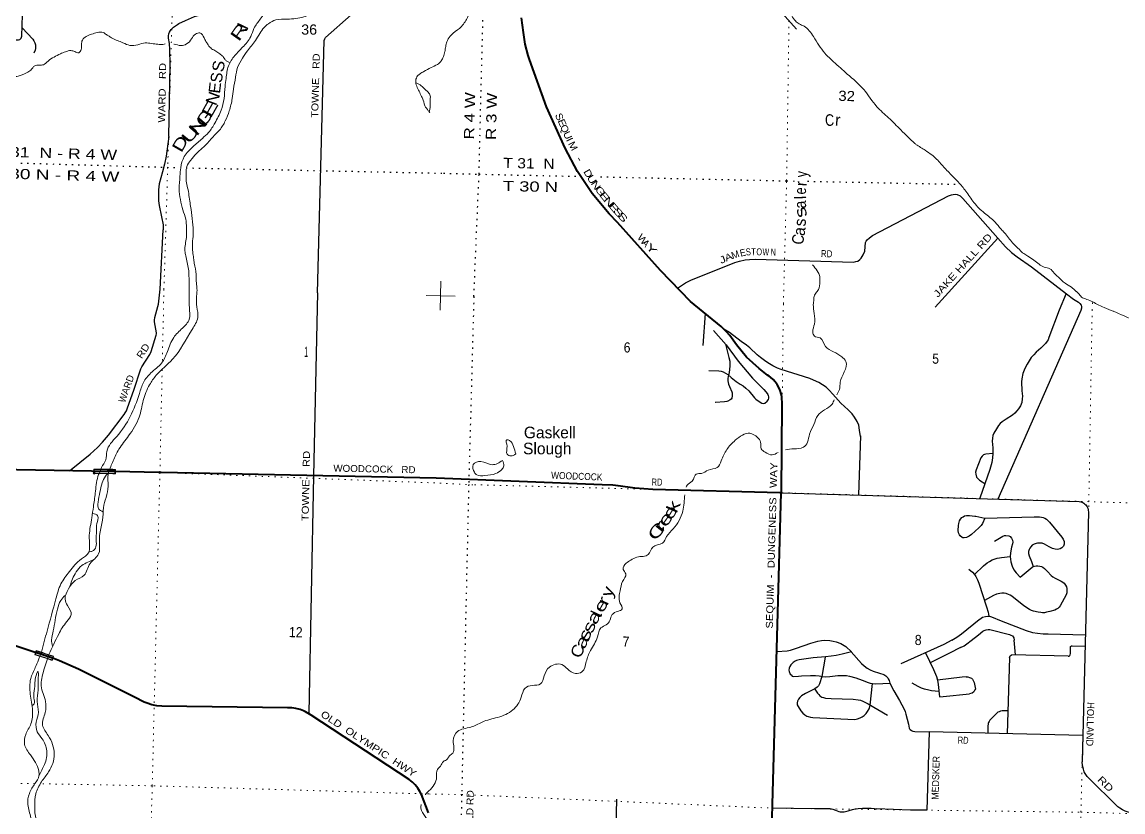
# Model space of a CAD drawing. Header units: feet. Extents: x -739708 to -488887, y 188754 to 379550.
# Drawn here: x -530124 to -511194, y 226753 to 240337 of the extents above; entities that cross this region are included whole.
import ezdxf
from ezdxf.enums import TextEntityAlignment as Align

# ---------------------------------------------------------------- set-up
doc = ezdxf.new("R2010")
doc.units = ezdxf.units.FT
doc.header["$LTSCALE"] = 73
doc.header["$PDMODE"] = 32
doc.header["$PDSIZE"] = 36.5
doc.linetypes.add('DOTTED', pattern=[1.5, 0.3, -1.2])
for name, color, linetype, lineweight in [('26', 7, 'Continuous', 40), ('29', 7, 'Continuous', 25), ('39', 7, 'Continuous', 13), ('4', 7, 'Continuous', 13), ('6', 7, 'DOTTED', 25), ('61', 7, 'Continuous', 13), ('7', 7, 'DOTTED', 13)]:
    doc.layers.add(name, color=color, linetype=linetype, lineweight=lineweight)
for name, color, linetype in [('27', 7, 'Continuous'), ('30', 7, 'Continuous'), ('41', 7, 'Continuous')]:
    doc.layers.add(name, color=color, linetype=linetype)

msp = doc.modelspace()

# ---------------------------------------------------------------- linework, layer by layer
at = {"layer": '26'}
for points in [[(-518631.72, 235529.59), (-519146, 236065.5), (-519886.57, 236891.27), (-520029.31, 237038.18), (-520321.18, 237388.17), (-520574.86, 237766.74), (-520787.59, 238169.76), (-521108.07, 238879.27), (-521399.35, 239693.04), (-521422.44, 239761.35), (-521473.08, 239955.74), (-521503.12, 240154.36), (-521534.13, 240409.72)], [(-517068.09, 232242.59), (-517067.92, 232248.49), (-517054.28, 233767.85), (-517059.63, 233888.74), (-517071.23, 233944.73), (-517088.62, 233999.19), (-517111.61, 234051.54), (-517139.94, 234101.2), (-517173.31, 234147.63), (-517211.34, 234190.31), (-517253.27, 234228.46), (-517277.49, 234247.2), (-517303.27, 234266.81), (-517451.04, 234379.2), (-517665.7, 234575.84), (-517839.09, 234787.39), (-517953.13, 234944.51), (-518014.86, 235017.94), (-518100.66, 235102.41), (-518631.72, 235529.59)], [(-528516.58, 232604.94), (-528929.21, 232612.37), (-533114.61, 232687.75), (-533139.11, 232688.19)], [(-523000.73, 232494.79), (-527728.93, 232590.69), (-527753.1, 232591.19), (-527778.93, 232591.65), (-528516.58, 232604.94)], [(-517068.09, 232242.59), (-517095.2, 232243.27), (-519279.72, 232298.55), (-519587.52, 232323.7), (-519876.19, 232358.71), (-519966.62, 232370.94), (-520148.39, 232381.08), (-523000.73, 232494.79)], [(-517285.86, 224216.47), (-517285.26, 224241.47), (-517221.43, 226886.62), (-517068.09, 232242.59)], [(-529891.97, 229493.29), (-529916.97, 229501.62), (-530849.75, 229812.58), (-530968.08, 229847.43), (-531089.41, 229869.72), (-531212.4, 229879.2), (-531247.99, 229879.53), (-533208.76, 229914.64)], [(-523135.43, 226735.67), (-523256.03, 227051.97), (-523282, 227102.74), (-523319.69, 227161.84), (-523363.35, 227216.67), (-523412.5, 227266.64), (-523466.61, 227311.19), (-525150.39, 228417.85), (-525247.83, 228473.64), (-525285.33, 228491.67), (-525343.25, 228512.55), (-525414.41, 228530.71), (-525487.07, 228541.32), (-525560.45, 228544.28), (-527718.4, 228572.01), (-527805.37, 228579.49), (-527891.09, 228596.01), (-527974.6, 228621.4), (-528023.48, 228640.87), (-528191.5, 228726.83), (-529150.4, 229209.1), (-529477.52, 229352.45), (-529567.64, 229384.63), (-529891.97, 229493.29)]]:
    msp.add_lwpolyline(points, dxfattribs=at)
at = {"layer": '29'}
for p, q in [((-525040.89, 235679.17), (-524927.51, 240019.76)), ((-527748.05, 235742.91), (-527696.67, 236762.34)), ((-513347.62, 236617.82), (-514420.22, 235432.29)), ((-512172, 235665.79), (-512291.17, 235383.41)), ((-518377.84, 235324.07), (-518416.43, 234776.77)), ((-511919.5, 235374.9), (-513344.08, 232129.85)), ((-518026.94, 234796.22), (-517968.82, 234567.56)), ((-515708.99, 233218.84), (-515740.84, 232203.81)), ((-517070.2, 232242.64), (-511945.96, 232091.35)), ((-511787.1, 231906.61), (-511897.88, 227613.26)), ((-513567.03, 231802.67), (-512720.94, 231828.75)), ((-513043.22, 229453.58), (-513062.31, 229708.62)), ((-512135.64, 229431.55), (-513102.69, 229452.85)), ((-516313.61, 229417.37), (-516372.73, 229082.85)), ((-513145.06, 229406.69), (-513185.73, 228097.94)), ((-515541.14, 228588.58), (-515499.43, 228962.52))]:
    msp.add_line(p, q, dxfattribs=at)
for points in [[(-517975.16, 241549.01), (-517838.38, 241374.76), (-516805.49, 240216.89)], [(-527579.93, 239862.73), (-527589.55, 239965.73), (-527602.62, 240057.29), (-527604.04, 240102.13), (-527600.75, 240132.03), (-527590.04, 240164.72), (-527572.75, 240193.69), (-527558.29, 240208.63), (-527516.73, 240246.01), (-527485.47, 240273.1), (-527453.24, 240296.46), (-527426.65, 240311.4), (-527313.19, 240361.85), (-527158.21, 240429.12), (-527119.01, 240443.13), (-527064.85, 240457.15), (-526977.08, 240479.57), (-526941.62, 240494.51), (-526909.86, 240513.2), (-526783.72, 240610.66)], [(-524927.51, 240019.76), (-524919.36, 240047.97), (-524903.49, 240068.51), (-524465.62, 240459.04), (-524432.93, 240479.59), (-524403.99, 240488.94), (-524376.92, 240490.8), (-524331.17, 240500.15), (-524272.35, 240520.69), (-524232.21, 240541.26), (-524197.66, 240565.54), (-524155.65, 240601.05), (-524119.23, 240647.75), (-524063.21, 240748.65), (-524043.61, 240772.95), (-524018.4, 240789.76), (-523995.06, 240793.5), (-523958.65, 240793.5), (-523933.44, 240789.77), (-523535.34, 240675.92)], [(-531115.84, 239968.51), (-530946.88, 240000.29), (-530868.45, 240011.5), (-530763.89, 240022.71), (-530638.78, 240028.31), (-530213.05, 240030.18), (-530183.18, 240032.05), (-530162.64, 240037.65), (-530149.57, 240047), (-530138.36, 240060.08), (-530127.16, 240095.58), (-530114.09, 240461.8), (-530104.75, 240486.09), (-530089.81, 240504.77), (-530063.67, 240517.85), (-530023.13, 240525.54)], [(-530121.56, 240237.58), (-529938.57, 240043.26), (-529918.49, 240014.3), (-529901.22, 239981.6), (-529892.34, 239943.3), (-529890.02, 239908.73), (-529892.34, 239882.57), (-529899.36, 239850.81), (-529920.58, 239801.64)], [(-527599.96, 238367.64), (-527575.36, 239598.06), (-527579.93, 239862.73)], [(-527599.96, 238367.64), (-527631.58, 238117.78), (-527642.79, 238031.83), (-527676.4, 237893.56), (-527710.01, 237762.77), (-527766.03, 237553.5), (-527777.23, 237452.6), (-527777.23, 237377.86), (-527777.23, 237262.01), (-527766.03, 237183.53), (-527724.95, 236985.47), (-527698.8, 236850.94), (-527696.67, 236762.34)], [(-518854.56, 235762.98), (-518714.14, 235849.58), (-518622.64, 235896.29), (-517866.4, 236200.86), (-517786.1, 236225.15), (-517687.14, 236245.7), (-517617.21, 236254.2), (-517515.35, 236256.91), (-515829.18, 236210.2), (-515787.18, 236216.74), (-515752.63, 236227.02), (-515719.95, 236252.24), (-515694.74, 236277.47), (-515658.33, 236330.72), (-515634.99, 236397.05), (-515620.05, 236546.53), (-515607.92, 236568.02), (-515590.17, 236591.38), (-515553.76, 236627.81), (-515500.54, 236666.12), (-514193.44, 237346.26), (-514142.1, 237367.74), (-514114.09, 237373.34), (-514076.75, 237377.08), (-514044.06, 237368.68), (-513992.72, 237345.32), (-513946.96, 237301.41), (-513347.62, 236617.82)], [(-513347.62, 236617.82), (-513212.19, 236468.99), (-513110.43, 236374.64), (-513014.26, 236297.09), (-512767.78, 236125.19), (-512166.51, 235661.79), (-512043.27, 235572.11), (-511957.38, 235519.79), (-511934.98, 235499.24), (-511912.56, 235467.47), (-511906.97, 235446.92), (-511908.83, 235418.89), (-511919.21, 235375.45)], [(-529305.07, 232619.14), (-528953.93, 232905.18), (-528823.94, 233022.63), (-528738.01, 233114.1), (-528638.2, 233232.73), (-528370.52, 233586.11), (-528348.59, 233617.21), (-528330.29, 233651.96), (-528308.35, 233703.18), (-528200.75, 234004.4), (-528082.69, 234370.44), (-528065.18, 234409.35), (-527929.02, 234619.47), (-527904.29, 234672.8), (-527815.7, 234951.56), (-527810.13, 234977.4), (-527810.13, 234992.04), (-527846.69, 235178.64), (-527846.32, 235208.72), (-527841.21, 235255.48), (-527787.19, 235443.84), (-527778.12, 235485.08), (-527748.05, 235742.91)], [(-525040.89, 235679.17), (-525109.67, 232535.76), (-525192.75, 228449.78)], [(-512291.54, 235382.43), (-512468.62, 234911.64), (-512482.53, 234869.89), (-512495.51, 234847.62), (-512527.96, 234807.71), (-512605.86, 234726.06), (-512687.46, 234659.25), (-512729.19, 234615.65), (-512772.77, 234566.46), (-512843.24, 234455.12), (-512883.12, 234376.25), (-512913.71, 234295.52), (-512935.04, 234199.95), (-512939.68, 234147.06), (-512932.26, 233994.88), (-512922.06, 233903.04), (-512924.84, 233857.55), (-512934.12, 233796.33), (-512958.22, 233738.78), (-512987.9, 233686.84), (-513017.57, 233649.71), (-513052.81, 233608.89), (-513095.46, 233575.48), (-513199.31, 233508.67), (-513270.72, 233461.37), (-513303.17, 233434.44), (-513333.77, 233396.41), (-513369.93, 233341.65), (-513411.66, 233268.37), (-513429.28, 233226.59), (-513439.48, 233181.14), (-513440.41, 233130.09), (-513432.99, 233015.03), (-513433.18, 232915.89)], [(-518233.37, 235033.32), (-518015.21, 234783.86), (-517809.76, 234506.39), (-517564.34, 234213.88), (-517371.2, 234017.53), (-517305.09, 233945.36)], [(-515709.26, 233210.23), (-515722.45, 233320.29), (-515738.21, 233402.86), (-515763.25, 233466.9), (-515808.69, 233543.9), (-515852.27, 233598.66), (-515919.96, 233670.1), (-516046.07, 233785.16), (-516183.31, 233937.33), (-516244.51, 234007.86), (-516298.29, 234056.1), (-516357.63, 234096.94), (-516424.4, 234137.75), (-516513.42, 234178.59), (-516580.18, 234204.56), (-517069.79, 234360.45), (-517131.91, 234383.65), (-517214.44, 234427.26), (-517300.68, 234476.44), (-517359.1, 234516.33), (-517428.64, 234569.23), (-517481.5, 234616.55), (-517607.61, 234735.32), (-517666.03, 234780.79), (-517755.97, 234842.95), (-517959.98, 234998.84), (-518054.94, 235057.4)], [(-517969.46, 234570.06), (-517956.26, 234503.33), (-517954.41, 234469.93), (-517954.41, 234419.82), (-517967.39, 234310.33), (-517984.08, 234236.1), (-517987.79, 234210.12), (-517987.79, 234169.29), (-517976.66, 234108.05), (-517961.83, 234070.94), (-517921.03, 233980), (-517915.46, 233959.59), (-517913.61, 233911.34), (-517919.17, 233870.51), (-517930.3, 233851.95), (-517948.85, 233838.96), (-517987.79, 233818.55), (-518004.48, 233812.98), (-518043.43, 233803.7), (-518198.7, 233794.52), (-518208.53, 233793.98)], [(-518317.22, 234344.08), (-518143.57, 234340.03), (-518104.63, 234334.46), (-518069.39, 234321.47), (-517989.65, 234276.93), (-517930.3, 234226.82), (-517844.99, 234154.45), (-517778.23, 234109.91), (-517724.44, 234080.22), (-517678.08, 234043.1), (-517628.01, 233996.71), (-517531.57, 233876.08), (-517503.75, 233850.1), (-517464.81, 233820.41), (-517401.75, 233783.29), (-517375.79, 233777.72), (-517349.82, 233783.29), (-517310.88, 233816.7), (-517288.62, 233846.39), (-517283.06, 233868.66), (-517281.2, 233892.78), (-517286.77, 233916.91), (-517311.28, 233952.11)], [(-513433.17, 232919.51), (-513550.76, 232908.36), (-513573.02, 232900.94), (-513591.56, 232893.51), (-513617.53, 232873.1), (-513637.93, 232843.41), (-513719.53, 232637.41), (-513726.94, 232596.59), (-513725.09, 232563.18), (-513710.25, 232511.22), (-513691.71, 232487.1), (-513662.04, 232459.26), (-513617.53, 232429.57), (-513565.86, 232397.58)], [(-513433.17, 232919.5), (-513437.63, 232841.55), (-513450.62, 232761.75), (-513485.85, 232639.27), (-513656.41, 232148.12)], [(-511945.96, 232091.35), (-511921.04, 232085.79), (-511900.64, 232080.23), (-511881.16, 232072.8), (-511864.01, 232063.06), (-511846.85, 232048.68), (-511834.8, 232036.62), (-511808.37, 232001.82), (-511797.71, 231979.09), (-511789.83, 231948), (-511787.23, 231901.49)], [(-512720.94, 231828.75), (-512631.25, 231829.09), (-512594.16, 231823.52), (-512566.34, 231816.1), (-512536.67, 231804.96), (-512508.85, 231786.4), (-512458.77, 231736.29), (-512247.34, 231478.33), (-512221.38, 231444.92), (-512206.54, 231404.09), (-512204.68, 231359.55), (-512215.81, 231324.29), (-512244.56, 231293.67), (-512271.45, 231279.75), (-512295.56, 231270.47), (-512325.24, 231266.76), (-512360.48, 231270.47), (-512404.99, 231283.46), (-512462.48, 231311.3), (-512542.23, 231357.7), (-512583.03, 231374.4), (-512599.72, 231376.26), (-512660.93, 231374.4), (-512687.82, 231369.76), (-512722.13, 231357.7), (-512755.51, 231339.14), (-512779.62, 231313.16), (-512794.46, 231290.89), (-512807.44, 231264.9), (-512816.72, 231231.5), (-512818.57, 231199.95), (-512805.59, 231157.26), (-512768.5, 231060.76), (-512736.97, 230973.53)], [(-513400.35, 231411.7), (-513260.91, 231497.81), (-513233.09, 231507.09), (-513207.12, 231508.95), (-513155.19, 231501.53), (-513132.93, 231488.54), (-513108.82, 231460.7), (-513093.99, 231429.15), (-513090.28, 231393.89), (-513093.99, 231364.19), (-513108.82, 231306.66), (-513127.37, 231210.16), (-513133.52, 231146.45)], [(-513748.28, 230836.99), (-513591.96, 230986.51), (-513526.58, 231038.01), (-513490.41, 231062.14), (-513444.51, 231085.81), (-513392.12, 231104.82), (-513356.42, 231114.57), (-513316.08, 231123.38), (-513284.09, 231127.56), (-513133.52, 231146.45)], [(-513133.52, 231146.45), (-513119.95, 231056.12), (-513099.55, 230980.03), (-513068.02, 230918.78), (-513030.93, 230864.96), (-512961.25, 230789.47)], [(-512961.25, 230789.47), (-512757.37, 230960.54), (-512739.29, 230972.14), (-512716.57, 230979.1), (-512687.36, 230983.28), (-512657.22, 230984.66), (-512623.37, 230982.35), (-512592.3, 230973.53), (-512573.3, 230962.86), (-512544.08, 230938.27), (-512490.3, 230888.16), (-512427.24, 230819.49), (-512398.5, 230793.53), (-512362.33, 230771.24), (-512256.61, 230721.13), (-512228.8, 230704.44), (-512206.54, 230685.87), (-512180.58, 230653.41), (-512165.74, 230622.77), (-512157.4, 230594.02), (-512156.46, 230559.67), (-512161.1, 230519.78), (-512171.3, 230487.29), (-512273.31, 230297.99), (-512291.4, 230273.42), (-512315.96, 230253.45), (-512338.7, 230238.16), (-512366.04, 230225.61), (-512449.05, 230199.19), (-512506.99, 230186.64), (-512542.71, 230179.7), (-512571, 230178.31), (-512575.61, 230179.22), (-512605.76, 230180.63), (-512649.8, 230188.5), (-512729.55, 230207.06), (-512768.52, 230219.14), (-512803.73, 230236.75), (-512898.32, 230297.99), (-513104.19, 230465.02), (-513132.49, 230481.29), (-513161.68, 230494.71), (-513200.19, 230508.2), (-513235.87, 230515.13), (-513279.01, 230515.63), (-513311.91, 230511.42), (-513338.36, 230505.42), (-513365.69, 230496.57), (-513417.62, 230472.44), (-513576.53, 230388.74)], [(-513846.78, 230928.12), (-513782.98, 230875.16), (-513747.75, 230836.19), (-513725.49, 230802.78), (-513693.96, 230743.4), (-513673.56, 230689.58), (-513541.88, 230281.29), (-513514.06, 230188.49), (-513500.52, 230120.74)], [(-514135.22, 229704.64), (-514050.97, 229758.85), (-513967.51, 229816.38), (-513665.2, 230065.06), (-513657.79, 230070.63), (-513633.68, 230087.33), (-513609.57, 230100.32), (-513559.49, 230115.17), (-513516.83, 230120.74), (-513490.87, 230120.74), (-513453.78, 230109.6), (-513286.86, 230039.08), (-512858.44, 229872.06), (-512750.87, 229840.51), (-512665.56, 229825.66), (-512564.28, 229815.5)], [(-513984.96, 229579.06), (-513924.85, 229612.24), (-513878.49, 229643.79), (-513806.16, 229699.46), (-513678.19, 229801.53), (-513605.86, 229859.07), (-513578.04, 229873.91), (-513546.51, 229885.05), (-513513.12, 229890.61), (-513481.6, 229890.61), (-513144.05, 229803.39), (-513119.94, 229794.11), (-513095.83, 229779.26), (-513081, 229766.27), (-513069.87, 229747.71), (-513062.31, 229708.62)], [(-517146.2, 229514.36), (-516970.12, 229522.96), (-516909.84, 229533.17), (-516806.91, 229571.21), (-516558.4, 229656.58), (-516442.49, 229689.06), (-516375.72, 229702.05), (-516321.02, 229704.83), (-516231.99, 229701.14), (-516179.14, 229690.92), (-516124.43, 229678.85), (-516046.53, 229649.18), (-515961.23, 229597.19), (-515861.08, 229508.11)], [(-514135.22, 229704.64), (-514274.34, 229630.91), (-515013.29, 229300.05)], [(-512564.28, 229815.5), (-512478.56, 229814.58), (-511841.46, 229799.81)], [(-515861.08, 229508.11), (-516021.5, 229468.22), (-516127.21, 229444.1), (-516208.81, 229429.25), (-516307.1, 229418.11), (-516518.53, 229403.27), (-516763.33, 229369.86), (-516807.84, 229358.73), (-516830.1, 229347.59), (-516863.48, 229325.32), (-516902.43, 229284.5), (-516920.97, 229252.95), (-516933.95, 229226.97), (-516941.37, 229191.71), (-516935.81, 229165.72), (-516915.41, 229124.9), (-516900.57, 229108.19), (-516882.02, 229089.64), (-516856.06, 229080.36), (-516770.75, 229085.92), (-516718.82, 229091.49), (-516564.89, 229098.92), (-516479.58, 229098.92), (-516420.23, 229091.49), (-516359.03, 229080.36)], [(-515867.61, 229506.49), (-515688.6, 229304), (-515644.09, 229263.17), (-515594.01, 229227.91), (-515542.08, 229198.22), (-515486.45, 229174.09), (-515378.88, 229142.54), (-515304.7, 229114.7), (-515271.31, 229094.29), (-515254.13, 229077.14), (-515237.93, 229059.03), (-515230.51, 229042.33), (-515215.68, 229012.63), (-515200.63, 228968.06)], [(-514590.78, 229488.49), (-514452.34, 229203.35), (-514419.1, 229123.22), (-514402.41, 229080.54), (-514384.68, 229019.07), (-514371.71, 228944.67)], [(-513984.96, 229579.06), (-514174.84, 229483.16), (-514507.04, 229316.88)], [(-513145.06, 229406.69), (-513139.88, 229426.19), (-513131.07, 229439.65), (-513117.63, 229449.39), (-513102.69, 229452.85)], [(-512135.64, 229431.55), (-512120.3, 229433.15), (-512111.03, 229437.79), (-512105.46, 229444.29), (-512098.97, 229454.49), (-512097.12, 229475.84), (-512097.12, 229590.9), (-512093.41, 229598.32), (-512086.92, 229605.74), (-512080.42, 229608.53), (-512065.59, 229610.38), (-511846.47, 229605.67)], [(-516371.92, 229082.7), (-516409.09, 228954.18), (-516427.64, 228922.63), (-516451.75, 228898.51), (-516490.7, 228868.81), (-516653.9, 228789.01), (-516718.81, 228748.18), (-516752.2, 228718.49), (-516774.45, 228690.65), (-516791.14, 228655.39), (-516796.71, 228629.41), (-516793, 228596.01), (-516780.01, 228568.17), (-516735.5, 228493.94), (-516700.27, 228453.11), (-516665.03, 228421.56), (-516631.65, 228401.15), (-516605.68, 228393.72), (-516568.59, 228384.44), (-516527.79, 228377.02), (-515804.49, 228345.47), (-515782.25, 228347.35), (-515758.13, 228352.9), (-515713.62, 228369.6), (-515676.53, 228388.16), (-515641.29, 228412.28), (-515609.76, 228443.83), (-515583.8, 228478.19), (-515559.69, 228525.49), (-515554.12, 228540.33), (-515541.14, 228588.58)], [(-516359.03, 229080.36), (-516316.84, 229078.05), (-516233.85, 229083.15), (-516096.61, 229099.85), (-516056.27, 229102.17), (-516000.17, 229101.7), (-515944.99, 229097.53), (-515896.32, 229090.57), (-515788.75, 229060.88), (-515677.47, 229020.05), (-515575.47, 228979.22), (-515540.69, 228968.55), (-515499.43, 228962.52), (-515445.65, 228958.81), (-515199.62, 228968.1)], [(-513891.24, 229076.34), (-513956.28, 229070), (-514384.68, 229019.07)], [(-513891.24, 229076.34), (-513860.86, 229074.97), (-513834.9, 229067.55), (-513799.66, 229050.85), (-513782.97, 229036), (-513755.15, 228980.32), (-513732.89, 228894.95), (-513731.04, 228870.83), (-513738.46, 228850.41), (-513758.86, 228818.87), (-513786.68, 228798.45), (-513810.79, 228789.17), (-513834.33, 228782.64)], [(-515199.62, 228968.1), (-515135.91, 228836.34), (-515037.61, 228667.46), (-514954.16, 228520.85), (-514940.24, 228482.82), (-514926.34, 228437.34), (-514883.68, 228261.03), (-514870.7, 228196.08), (-514863.75, 228180.79), (-514854.48, 228170.58), (-514829.9, 228153.39), (-514804.4, 228142.74), (-514770.55, 228136.69), (-514525.32, 228131.06)], [(-514824.1, 228971.21), (-514721.41, 228915.37), (-514663.92, 228889.39), (-514610.13, 228872.68), (-514552.64, 228855.98), (-514487.73, 228842.99), (-514360.12, 228827.96)], [(-514371.71, 228944.67), (-514350.73, 228733.36), (-514284.16, 228735.9), (-513834.33, 228782.64)], [(-516490.03, 228863.59), (-516448.04, 228798.29), (-516425.79, 228770.45), (-516403.53, 228750.04), (-516373.86, 228729.63), (-516342.33, 228718.49), (-516307.09, 228711.07), (-516208.8, 228701.79), (-515830.46, 228692.51), (-515745.15, 228683.23), (-515708.05, 228673.95), (-515667.25, 228659.11), (-515572.67, 228612.71), (-515243.58, 228416.68)], [(-513176.95, 228489.99), (-513232.15, 228494.11), (-513271.1, 228492.25), (-513297.06, 228486.68), (-513324.88, 228477.41), (-513343.43, 228466.27), (-513360.12, 228453.28), (-513456.56, 228358.63), (-513482.52, 228330.79), (-513495.5, 228310.38), (-513504.78, 228293.68), (-513512.2, 228275.12), (-513515.9, 228221.3), (-513519.87, 228103.63)], [(-511886.64, 228065.28), (-514525.36, 228131.06), (-514564.62, 226781.12), (-514848.1, 226783.41), (-515430.52, 226806.08)], [(-510960.87, 226716.99), (-511046.49, 226730.14), (-511124.39, 226752.41), (-511157.77, 226765.4), (-511202.28, 226789.52), (-511250.5, 226819.22), (-511282.03, 226843.34), (-511790.19, 227344.42), (-511808.74, 227364.83), (-511842.12, 227414.94), (-511858.81, 227442.77), (-511873.65, 227489.17), (-511888.49, 227552.27), (-511897.88, 227613.26)], [(-519899.98, 226973.52), (-519965.5, 224299.4), (-519967.39, 224222.06)], [(-516228.88, 226808.15), (-516257.49, 226806.27), (-516499.81, 226808.55), (-517222.22, 226815.41)], [(-516228.88, 226808.15), (-516202.77, 226806.55), (-516182.37, 226802.84), (-516136, 226785.21), (-516081.29, 226762.01), (-516056.25, 226754.59), (-516032.14, 226752.73), (-516008.03, 226752.73), (-515985.78, 226754.59), (-515920.86, 226773.15), (-515844.82, 226794.49), (-515796.6, 226804.7), (-515749.31, 226811.19), (-515672.34, 226818.62), (-515634.32, 226820.47), (-515593.52, 226818.62), (-515521.19, 226815.83), (-515468.33, 226810.26), (-515466.48, 226809.34), (-515430.29, 226806.06)]]:
    msp.add_lwpolyline(points, dxfattribs=at)
msp.add_lwpolyline([(-513567.03, 231802.67), (-513610.03, 231712.63), (-513632.76, 231677.83), (-513669.38, 231640.25), (-513799.21, 231525.18), (-513840.01, 231495.49), (-513859.95, 231483.89), (-513886.37, 231475.07), (-513925.32, 231469.51), (-513945.27, 231469.05), (-513958.71, 231473.22), (-513990.23, 231501.06), (-514005.54, 231520.08), (-514018.05, 231541.89), (-514022.23, 231555.35), (-514025.47, 231595.71), (-514023.62, 231681.08), (-514016.67, 231714.02), (-514003.22, 231759.02), (-513986.07, 231788.26), (-513964.27, 231814.7), (-513944.34, 231828.16), (-513916.05, 231842.54), (-513882.21, 231851.36), (-513858.56, 231853.67), (-513833.06, 231852.28), (-513740.33, 231840.22), (-513723.17, 231836.97)], close=True, dxfattribs=at)
at = {"layer": '39'}
msp.add_line((-528642.75, 232569.52), (-528642.85, 232569.37), dxfattribs=at)
for points in [[(-522496.85, 244661.48), (-522486.92, 244675.23), (-522414.56, 244737.94), (-522334.49, 244788.33), (-522217.74, 244851.88), (-522125.64, 244899.92), (-522035.21, 244960.13), (-521987.25, 245015.41), (-521926.29, 245102.67), (-521879.43, 245190.3), (-521838.38, 245286.17), (-521838.38, 245356.87), (-521877.06, 245414.46), (-521948.37, 245458.78), (-522036.1, 245493.45), (-522115.71, 245529.91), (-522155.08, 245563.28), (-522182.02, 245608.44), (-522178.04, 245677.02), (-522156.85, 245712.81), (-522056.86, 245754.59), (-521927.87, 245753.17), (-521801.86, 245717.48), (-521630.15, 245658.36), (-521497.07, 245588.15), (-521386.84, 245494.3), (-521246.28, 245403.69), (-521097.42, 245320.94), (-520855.26, 245187.21), (-520607.52, 245037.18), (-520444.67, 244950.01), (-520211.09, 244798.34), (-520008.36, 244695.96), (-519829.28, 244612.4), (-519646.29, 244524.7), (-519484.89, 244457.77), (-519301.84, 244372.09), (-519211.59, 244284.83), (-519143.79, 244117.38), (-519107.36, 243981.07), (-519033.17, 243754.86), (-518960.07, 243631.71), (-518839.89, 243392.15), (-518769.85, 243162.02), (-518637.99, 242908.01), (-518516.83, 242702.78), (-518330.28, 242386.71), (-518156.51, 242117.45), (-518020.09, 241952.2), (-517832.16, 241755.28), (-517632.26, 241483.3), (-517490.72, 241285.6), (-517291.56, 241058.08), (-517097.65, 240788.28), (-516935.16, 240547.6), (-516825.74, 240354.79), (-516762.6, 240306.65), (-516677.12, 240263.97), (-516514.8, 240087.93), (-516321.4, 239799.96), (-516170.3, 239654.53), (-515934.42, 239442.19), (-515651.68, 239176.08), (-515426.22, 238881.19), (-515224.02, 238689.95), (-515012.25, 238480.28), (-514772.86, 238249.67), (-514752.68, 238230.39)], [(-523423.22, 242550.12), (-523504.8, 242454.11), (-523606.68, 242422.75), (-523715.37, 242436.01), (-523836.63, 242504.16), (-524006.73, 242488.92), (-524091.6, 242416.67), (-524206, 242300.86), (-524289.48, 242206.36), (-524372.86, 242115.89), (-524463.44, 242055.93), (-524639.24, 241982.29), (-524766.72, 241903.21), (-524854.59, 241796.72), (-524914.38, 241683.36), (-524937.15, 241522.47), (-524912.81, 241384.44), (-524841.54, 241192.54), (-524822.85, 241068.82), (-524814.02, 240953.45), (-524821.34, 240838.56), (-524855.7, 240766.87), (-524957.64, 240733.48), (-525050.02, 240752.33), (-525151.15, 240817.87), (-525254.31, 240883.48), (-525401.81, 240952.39), (-525497.29, 240932.96), (-525617.22, 240835.48), (-525753.87, 240718.3), (-525897.5, 240569), (-526027.91, 240387.02), (-526135.5, 240226.58), (-526192, 240086.87), (-526330.55, 239903.1), (-526463.86, 239761.58), (-526573.98, 239583.04), (-526614.5, 239366.13), (-526632.6, 239227.32), (-526650.59, 239021.87), (-526698.78, 238819.31), (-526808.04, 238600.36), (-526915.68, 238437.9), (-527023.62, 238336.04), (-527181.14, 238195.23), (-527333.53, 238021.96), (-527395.5, 237831.92), (-527407.78, 237684.86), (-527422.07, 237467.19), (-527401.01, 237284.83), (-527357.65, 237105.86), (-527309.61, 236948.97), (-527295.65, 236801.15), (-527298.52, 236629.58), (-527323.19, 236402.11), (-527309.86, 236315.32)], [(-527188.87, 236379.58), (-527192.14, 236535.61), (-527181.77, 236686.77), (-527191.75, 236903.13), (-527216.09, 237111.84), (-527235.07, 237225.47), (-527276.13, 237485.15), (-527299.03, 237602.94), (-527299.26, 237736.23), (-527291.83, 237855.16), (-527226.33, 237956.24), (-527123.88, 238078.46), (-526984.98, 238203.65), (-526841.18, 238359), (-526728.69, 238478.91), (-526629.29, 238635.54), (-526561.72, 238809.26), (-526509.2, 239021.79), (-526490.53, 239180.78), (-526452.31, 239387.66), (-526417.26, 239554.25), (-526333.95, 239713.37), (-526247.46, 239842.12), (-526109.08, 240019.83), (-526037.01, 240138.9), (-525959.29, 240243.66), (-525886.76, 240308.19), (-525757.66, 240373.09), (-525565.42, 240385.67), (-525415.62, 240397.46), (-525279.49, 240425.81), (-525075.14, 240508.71), (-524876.51, 240603.9), (-524769.09, 240687.61), (-524708.67, 240752.49), (-524645.42, 240916.24), (-524652.29, 241029.52), (-524695.94, 241198.4), (-524784, 241368.57), (-524835.72, 241467.01), (-524862.6, 241586.94), (-524843.57, 241687.35), (-524785.28, 241748.26), (-524687.44, 241850.42), (-524483.27, 241997.94), (-524380.93, 242045.45), (-524220.23, 242155.88), (-524157.62, 242226.75), (-524076.72, 242301.13), (-523944.63, 242400.28), (-523837.95, 242387.07), (-523746.74, 242398.55), (-523642.37, 242375.32), (-523487.03, 242368.78), (-523360.01, 242497.23)], [(-522139.2, 241537.87), (-522186.26, 241507.85), (-522225.06, 241420), (-522206.19, 241304.35), (-522058.66, 241245.87), (-521946.53, 241147.94), (-521877.06, 240968.32), (-521857.44, 240808.21), (-521846.57, 240624.1), (-521851.24, 240460.6), (-521950.08, 240459.2), (-522046.26, 240621.35), (-522150.9, 240769.58), (-522260.96, 240798.78), (-522374.14, 240648.28), (-522480.53, 240382.45), (-522603.89, 240228.17), (-522742.11, 240118.74), (-522810.44, 240018.69), (-522825.72, 239977.76)], [(-531829.84, 238390.36), (-531696.11, 238451.87), (-531595.26, 238517.59), (-531497.31, 238694.47), (-531420.11, 238851.75), (-531374.5, 238963.51), (-531320.36, 239091.17), (-531297.3, 239191.47), (-531240.51, 239270.59), (-531145.61, 239411.21), (-531077.52, 239532.41), (-530972.58, 239600.03), (-530819.73, 239648.09), (-530684.11, 239658.27), (-530555.12, 239648.46), (-530479.18, 239620), (-530408.78, 239539.19), (-530368.24, 239473.39), (-530321.19, 239423.56), (-530230.95, 239400.74), (-530155.82, 239414.7), (-530092.45, 239441.13), (-530006.31, 239487.09), (-529948.25, 239539.92), (-529914.8, 239579.33), (-529821.45, 239594.79), (-529756.59, 239603), (-529676.04, 239665.28), (-529573.06, 239734.98), (-529464.43, 239790.37), (-529378.63, 239824.23), (-529283.09, 239845.68), (-529216.96, 239827.6), (-529146.78, 239809.4), (-529106.83, 239864.78), (-529100.37, 239949.4), (-529086.02, 240027.74), (-529021.67, 240088.47), (-528927.63, 240128.14), (-528827.82, 240157.54), (-528728.88, 240156.68), (-528673.35, 240120.74), (-528625.66, 240093.1), (-528574.11, 240059.29), (-528482.37, 240018.25), (-528388.56, 239979.17), (-528268.62, 239935.29), (-528130.93, 239947.43), (-528006.85, 239978.15), (-527896.08, 239966.85), (-527789.35, 239955.66), (-527704.65, 239951.18), (-527659.97, 239959.66)], [(-527515.84, 239958.77), (-527506.53, 239957.53), (-527390.11, 239931.93), (-527294.4, 239959.43), (-527209.07, 240047.82), (-527142.13, 240128.66), (-527064.75, 240150.64), (-526994.46, 240065.8), (-526963.89, 240004.33), (-526934.83, 239961.08), (-526880.28, 239890.83), (-526810.86, 239846.4), (-526741.49, 239799.96), (-526680.14, 239755.76), (-526637.35, 239697.98)], [(-522980.51, 239607.57), (-522949.51, 239631.25), (-522916.28, 239668.92), (-522894.86, 239703.63), (-522879.35, 239742.03), (-522852.77, 239828.44), (-522843.17, 239891.95), (-522834.3, 239939.21), (-522825.77, 239977.69)], [(-526637.35, 239697.98), (-526603.97, 239664.69), (-526552.07, 239642.99)], [(-522980.51, 239607.57), (-523088.71, 239552.26), (-523217.87, 239485.34), (-523279.51, 239448.77), (-523323.04, 239409.65), (-523353.54, 239331.78), (-523336.18, 239232.32), (-523296.21, 239146.35), (-523252.39, 239054.2), (-523236.99, 239027.5), (-523196.28, 238897.07), (-523138.1, 238812.58), (-523110.88, 238775.44)], [(-523348.55, 239291.29), (-523259.14, 239242.2), (-523198.25, 239181.86), (-523150.91, 239142.11), (-523110.14, 239084.39), (-523103.05, 239049.85), (-523108.58, 238997.51), (-523105.87, 238950.98), (-523120.7, 238790)], [(-514752.68, 238230.39), (-514594.76, 238131.79), (-514480.1, 238051.97), (-514323.13, 237900.32), (-514184.36, 237747.13), (-514027.62, 237587.4), (-513897.02, 237430.4), (-513755.48, 237232.69), (-513575.14, 237052.14), (-513394.06, 236897.82), (-513288.72, 236773.81), (-513232.2, 236713.96)], [(-513232.2, 236713.96), (-513091.52, 236542.65), (-512974.95, 236422.65), (-512899.53, 236354.08), (-512827.51, 236311.47)], [(-527309.86, 236315.32), (-527285.53, 236202.33), (-527261.28, 236087.99), (-527253.19, 235964.41), (-527249.73, 235841.99), (-527248.6, 235731.37)], [(-527188.87, 236379.58), (-527174.66, 236277.4), (-527161.95, 236188.47), (-527129.61, 235997.91), (-527127.31, 235882.41), (-527116.91, 235766.92), (-527114.67, 235727.99)], [(-512827.51, 236311.47), (-512727.28, 236241.69), (-512634.49, 236172.56), (-512551.26, 236121.85), (-512449.2, 236094.89), (-512376.79, 236018.22), (-512308.06, 235953.76), (-512190.18, 235845.57), (-512081.27, 235776.01), (-512002.53, 235709.26), (-511992.69, 235700.92), (-511949.57, 235657.35), (-511886.83, 235595.07), (-511862.94, 235584.34), (-511765.15, 235549.41), (-511739.24, 235538.61), (-511641.96, 235485.52), (-511516.65, 235425.61), (-511356.33, 235361.98)], [(-516520.46, 235480.69), (-516511.76, 235536.67), (-516508.01, 235597.17), (-516475.54, 235675.09), (-516431.51, 235734.51), (-516405.54, 235867.14), (-516406.91, 235960.1), (-516435.12, 236031.56), (-516510.75, 236136.6), (-516532.6, 236163.41)], [(-527248.6, 235731.37), (-527246.85, 235428.43), (-527249.63, 235222.69), (-527363.82, 235074.01), (-527516.62, 234910.1), (-527622.87, 234670.44), (-527724.1, 234473.04), (-527909.28, 234301.8), (-528035.88, 234139.3), (-528106.79, 233947.24), (-528262.93, 233553.38), (-528496.42, 233209.75), (-528665.47, 232953.39), (-528682.93, 232808.52), (-528756.51, 232675.05), (-528767.19, 232648.85)], [(-527114.67, 235727.99), (-527117.7, 235441.57), (-527101.94, 235253.55), (-527199.25, 235052.03), (-527535.37, 234537.25), (-527817.62, 234261.34), (-527930.08, 234100.52), (-528039.09, 233828.64), (-528110.19, 233541.76), (-528290.8, 233221.11), (-528457.22, 232990.92), (-528558.55, 232789.49), (-528635.94, 232592.05)], [(-516520.46, 235480.69), (-516503.74, 235323.56), (-516499.68, 235143.62), (-516526.87, 235008.84), (-516500.24, 234937.5), (-516402.2, 234904.97), (-516308.75, 234757.36), (-516169.72, 234665.29), (-516030.55, 234579.29), (-515959.74, 234500.89), (-515985.94, 234319.61), (-516054.31, 234145.34), (-516069.27, 234016.35), (-516114.82, 233924.38)], [(-511365.27, 235365.54), (-510597.02, 235032.25), (-509728.98, 234642.79), (-508764.31, 234158.18), (-508412.83, 233921.87), (-508177.43, 233722.54), (-507896.88, 233378.71), (-507559.43, 232964.88), (-507174.46, 232422.67), (-506860.29, 231958.84), (-506555.76, 231424.51), (-506471.47, 231317.52), (-506409.84, 231279.75), (-506326.8, 231298.08), (-506292.42, 231212.42), (-506315.48, 231172.53), (-506353, 231116.8), (-506337.07, 231017.41), (-506176.98, 230603.56), (-506082.27, 230421.56), (-505943.67, 230038.5), (-505767.36, 229719.26), (-505508.25, 229317.31), (-505287.82, 228898.05), (-505100.95, 228600.8), (-504937.95, 228227.29), (-504808.82, 228052.6), (-504727.22, 228006.3), (-504650.86, 227814.61), (-504521.03, 227399.42), (-504209.9, 226527.45), (-504052.23, 226095.47), (-503998.21, 225896.2), (-503865.55, 225699.2), (-503601.88, 225230.46), (-503441.13, 224665.02), (-503255.53, 224129.34), (-503015.92, 223394.39), (-502793.89, 222775.03), (-502579.09, 221921.42), (-502388.71, 221329.04), (-502336.97, 221117.7), (-502322.45, 220773.83), (-502300.27, 220502.54), (-502210.67, 220272.15), (-502110.68, 220055.68), (-502098.03, 219899.79), (-502203.19, 219793.04), (-502428.09, 219739.53), (-502727.02, 219709.92), (-502916.33, 219716.23), (-503065.85, 219699.4), (-503059.26, 219814.44), (-502977.6, 219952.03), (-502921.31, 220217.51), (-502972.28, 220463.18), (-503063.31, 220628.93), (-503043.74, 220784.09), (-503021.3, 220977.59), (-503068.78, 221108), (-503119.79, 221351.65), (-503198.3, 221537.32)], [(-516158.53, 233842.58), (-516193.74, 233766.56), (-516324.9, 233668.49), (-516439.95, 233570.05), (-516509.84, 233418.05), (-516582.06, 233251.95), (-516619.49, 233109.32), (-516687.86, 233025.99), (-516851.74, 232997.37), (-516998.48, 232982.74)], [(-517124.71, 232935.61), (-517224.9, 232892.65), (-517346.79, 232939.86), (-517414.03, 232997.97), (-517425.57, 233113.42), (-517478.2, 233193.42), (-517607.61, 233265.06), (-517860.18, 233145.48), (-518004.83, 232985.07), (-518099.83, 232791.2), (-518172.98, 232673.62), (-518325.05, 232632.61), (-518443.28, 232572.64), (-518530.12, 232564.5), (-518599.34, 232442.79), (-518689.59, 232372.09), (-518702.25, 232338.9)], [(-521634.23, 232909.59), (-521671.69, 233037.75), (-521742.01, 233138.37), (-521788.07, 233151.53), (-521784.45, 233042.33), (-521781.46, 232904.84), (-521721.66, 232875.2), (-521634.23, 232909.59)], [(-521860.7, 232797.25), (-522039.68, 232724.51), (-522233.95, 232779.43), (-522364.13, 232725.79), (-522344.89, 232594), (-522303.58, 232548.61), (-522164.76, 232537.38), (-521976.57, 232571.52), (-521876.25, 232642), (-521838.51, 232707.83), (-521860.7, 232797.25)], [(-528767.19, 232648.85), (-528818.43, 232523.14), (-528865.43, 232233.68), (-528897.04, 232000.36), (-528923.59, 231811.31), (-528966.81, 231511.68), (-528963.22, 231319.91), (-528979.84, 231211.34), (-529103.15, 231103.23), (-529309.54, 230886.08), (-529455.42, 230673.58), (-529541.91, 230417.32), (-529693.72, 229863.96), (-529789.58, 229501.43)], [(-528635.94, 232592.05), (-528642.43, 232559.4), (-528643.19, 232353.61), (-528679.85, 232162.78), (-528722.36, 231980.16), (-528739.27, 231772.72), (-528786.92, 231541.8), (-528792.79, 231376.48), (-528807.21, 231189.17), (-528951.96, 231025.06), (-529057.32, 230823.72), (-529210.49, 230730.43), (-529324.49, 230589.83), (-529383, 230411.61), (-529343.23, 230303.75), (-529278.43, 230146.87), (-529355.75, 230025.59), (-529493.58, 229812.9), (-529660.76, 229459.15)], [(-528637.35, 232584.98), (-528688.83, 232528.78), (-528748.57, 232410.54), (-528784.48, 232251.98), (-528816.69, 232079.2), (-528803.31, 231961.86), (-528732.64, 231914.78)], [(-518729, 232207.95), (-518763.98, 231927.16), (-518826.08, 231762.86), (-518927.99, 231622.81), (-519040.76, 231489.27), (-519110.76, 231377.26), (-519279.57, 231308.33), (-519354.97, 231180.7), (-519551.49, 231134.63), (-519657.45, 231082.47), (-519737.22, 231029.71), (-519787.95, 230923.75), (-519743.28, 230847.97), (-519797.47, 230714.74), (-519839.01, 230557.46), (-519843.01, 230351.08), (-519805.1, 230243.12), (-519878.56, 230202.34), (-519974.45, 230149.95), (-520017.12, 230043.81), (-520077.15, 229972.42), (-520171.07, 229917.96), (-520228.92, 229763.66), (-520349, 229529.94), (-520421.75, 229339.61), (-520496.25, 229161.44), (-520607.72, 229133.65), (-520747.06, 229211.58), (-520842.14, 229286.48), (-521054.73, 229242.79), (-521146.77, 229091.29), (-521210.26, 228955.31), (-521351.9, 228930.22), (-521475.99, 228878.47), (-521541.89, 228724.36), (-521683.77, 228507.3), (-521946.59, 228379.87), (-522212.41, 228298.99), (-522407.81, 228212.47), (-522637.23, 228136.83), (-522709.31, 227976.8), (-522718.06, 227764.81), (-522777.64, 227713.61), (-522813.06, 227661.87), (-522878.51, 227618.89), (-522928.6, 227541.22), (-522980.27, 227483.78), (-522995.27, 227352.77), (-523036.37, 227226.38), (-523127.93, 227113.86)], [(-528905.75, 231884.82), (-528861.67, 231876.46), (-528820.31, 231837.16), (-528835.25, 231714.43), (-528844.48, 231577.43), (-528849.92, 231430.27), (-528852.69, 231311.29), (-528916.8, 231238.12), (-528970.12, 231224.53)], [(-528883.56, 231092.47), (-529093.71, 230990.02), (-529194.94, 230879.38), (-529256.11, 230759.74), (-529295.27, 230645.25)], [(-529381.83, 230475.47), (-529457.97, 230391.16), (-529513.81, 230241.13), (-529554.44, 230052.41), (-529586.98, 229865.52), (-529616.75, 229710.84), (-529602.33, 229606.37)], [(-529789.58, 229501.43), (-529895.55, 229237.11), (-529974.51, 229045.24), (-529982.72, 228779.1), (-529942.97, 228497.71), (-529970.41, 228270.34), (-530061.35, 228082.79), (-530079.38, 227913.72), (-529980.89, 227733.87), (-529836.27, 227460.14), (-529832.2, 227375.3), (-529901.75, 227241.73), (-529996.29, 227072.42), (-530024.95, 226879.38), (-529973.87, 226652.21), (-529976.88, 226436.39), (-529936.42, 226185.25), (-529765.77, 226078.37), (-529578.31, 226088.14), (-529455.66, 226081.25), (-529378.31, 226031.03), (-529366.24, 225943.98), (-529400.79, 225757.14), (-529392.33, 225601.58), (-529304.13, 225498.64), (-529189.87, 225391.06), (-529143.65, 225214.45), (-529182.76, 224831.99), (-529168.5, 224666.2), (-529218.02, 224528.13), (-529163.51, 224361.41), (-529074.29, 224216.08), (-529009.49, 224059.21), (-529029.77, 223880.1), (-529072.69, 223679.33), (-529054.74, 223499.33), (-529002.67, 223314.51), (-528970.26, 223150.32), (-529013.55, 223020.17), (-529089.94, 222852.46), (-529075.68, 222686.68), (-529030.81, 222538.34), (-529052.45, 222387.51), (-529132.24, 222246.11), (-529182.8, 222063.67), (-529140.79, 221879.08), (-529013.52, 221724.8), (-528743.16, 221403.74), (-528576.24, 221189.87)], [(-529660.76, 229459.15), (-529752.03, 229175.26), (-529794.12, 228924.02), (-529719.98, 228649.9), (-529726.31, 228464.42), (-529769.61, 228247.51), (-529675.15, 228067.76), (-529598.23, 227912.62), (-529595.73, 227587.71), (-529667.57, 227442.09), (-529790.38, 227269.4), (-529885.76, 227063.8), (-529904.68, 226856.41), (-529873.87, 226623.66), (-529787.63, 226522.78), (-529679.35, 226504.12), (-529619.41, 226397.81), (-529536.27, 226250.6), (-529374.79, 226182.27), (-529276.66, 226073.05), (-529252.58, 225896.95), (-529188.38, 225800.62), (-529055.63, 225708.76), (-528983.17, 225448.8), (-528903.68, 225231.06), (-528864.53, 225010.22), (-528908.82, 224750.96), (-528924, 224618.14), (-528876.93, 224477.83), (-528801.79, 224332.82), (-528776.34, 224215.2), (-528797.13, 224100.67), (-528771.31, 223999.19), (-528700.93, 223908.77), (-528633.33, 223786.14), (-528635.12, 223622.74), (-528742.01, 223441.62), (-528809.83, 223295.9), (-528817.66, 223132.65), (-528729.09, 222959.08), (-528644.87, 222771.49), (-528641.19, 222583.76), (-528669.33, 222412.9), (-528694.29, 222205.66), (-528648.07, 222029.04), (-528621.6, 221869.03), (-528647.44, 221710.23), (-528678.76, 221575.77), (-528655.28, 221460.21), (-528429.86, 221185.32)], [(-529831.26, 227380.44), (-529737.05, 227570.82), (-529697.35, 227805.97), (-529779.13, 228011.66), (-529862.88, 228132.66), (-529879.16, 228298.49), (-529843.02, 228467.14), (-529864.85, 228653.27), (-529846.21, 228848.56), (-529848.21, 229022.13), (-529841.74, 229126.9), (-529850.68, 229175.53), (-529869.63, 229139.66), (-529900.07, 229007.3), (-529907.84, 228878.57), (-529918.93, 228711), (-529916.1, 228614.11), (-529950.01, 228582.27)], [(-523127.93, 227113.86), (-523140.02, 227105.33), (-523183.8, 227053.21), (-523187.43, 227046.33)], [(-523258.13, 226882.31), (-523266.93, 226855.38), (-523216.03, 226706.91), (-523171.25, 226641.3), (-523154.81, 226620.42), (-523138.44, 226603.61)]]:
    msp.add_spline(points, degree=3, dxfattribs=at)
at = {"layer": '4'}
for p, q in [((-522921.73, 235879.57), (-522933.08, 235379.7)), ((-522921.73, 235879.57), (-522933.08, 235379.7)), ((-522921.73, 235879.57), (-522933.08, 235379.7)), ((-522921.73, 235879.57), (-522933.08, 235379.7)), ((-522677.47, 235623.96), (-523177.34, 235635.3)), ((-522677.47, 235623.96), (-523177.34, 235635.3)), ((-522677.47, 235623.96), (-523177.34, 235635.3)), ((-522677.47, 235623.96), (-523177.34, 235635.3))]:
    msp.add_line(p, q, dxfattribs=at)
at = {"layer": '6'}
for p, q in [((-527303.77, 237829.25), (-522878.11, 237737.42)), ((-516618.09, 237598.45), (-513991.69, 237546.93))]:
    msp.add_line(p, q, dxfattribs=at)
for points in [[(-522354.81, 235616.26), (-522266.25, 237720.36), (-522128.73, 243168.82), (-522068.59, 244934.15)], [(-535132.09, 238032.79), (-532989.69, 237994.78), (-527420.46, 237832.64)], [(-522878.11, 237737.42), (-522266.25, 237720.36), (-520535.68, 237682.78)], [(-520176.81, 237674.98), (-516976.88, 237605.49), (-516835.77, 237602.72)], [(-522354.81, 235616.26), (-522444.01, 232384.31), (-522564.62, 227052.02), (-522671.84, 221687.08), (-522755.74, 218999.45)]]:
    msp.add_lwpolyline(points, dxfattribs=at)
at = {"layer": '61'}
for p, q in [((-528890.47, 232573.39), (-528889.91, 232648.39)), ((-528882.41, 232581.77), (-528881.97, 232640.79)), ((-528524.35, 232636.05), (-528526.14, 232577.05)), ((-528516.12, 232643.82), (-528518.39, 232568.86)), ((-529903.37, 229457.97), (-529879.87, 229529.2)), ((-529893.4, 229462.65), (-529874.72, 229519.25)), ((-529580.87, 229430.18), (-529604.37, 229358.95))]:
    msp.add_line(p, q, dxfattribs=at)
msp.add_lwpolyline([(-529590.8, 229425.58), (-529609.48, 229368.98), (-529893.4, 229462.65)], dxfattribs=at)
for centre, radius, start, end in [((-529009.17, 209569.52), 23004.6, 88.77826, 89.70267), ((-528949.01, 214063.92), 18584.99, 88.66495, 89.81682), ((-529009.17, 209569.52), 23012.6, 88.79728, 89.68439), ((-528949.01, 214063.92), 18576.99, 88.69014, 89.79322), ((-538236.08, 203700.55), 27071.26, 71.4078, 72.07333), ((-538236.08, 203700.55), 27079.26, 71.42362, 72.05621), ((-538235.31, 203700.93), 27146.26, 71.40781, 72.07333), ((-538235.31, 203700.93), 27138.26, 71.42559, 72.0568)]:
    msp.add_arc(centre, radius, start, end, dxfattribs=at)
msp.add_point((-528882.41, 232581.77), dxfattribs=at)
at = {"layer": '7'}
for p, q in [((-527683.88, 235741.38), (-527711.96, 234492.91)), ((-511723.13, 235379.98), (-511716.28, 235530.84))]:
    msp.add_line(p, q, dxfattribs=at)
for points in [[(-527369.61, 245575.91), (-527463.25, 243173.15), (-527619.51, 237838.44), (-527683.88, 235741.38)], [(-517033.17, 235492.56), (-516976.88, 237605.49), (-516933.93, 240545.69)], [(-517033.17, 235492.56), (-517072.53, 232168.21), (-517221.29, 226892.68), (-517350.04, 221556.53), (-517475.12, 216204.12), (-517475.43, 216193.71)], [(-512077.09, 219728.26), (-512045.12, 221392), (-511917.94, 226748.4), (-511781.04, 232088.41), (-511723.13, 235379.98)], [(-527714.8, 234363.22), (-527753.83, 232591.2), (-527885.35, 227202.9), (-528034.41, 221839.23), (-528180.9, 216499.71), (-528323.84, 211139.93), (-528379.63, 208141)], [(-552529.83, 233147.33), (-549194.65, 233049.49), (-543849.9, 232941.33), (-538491.77, 232802.59), (-533139.11, 232688.19), (-528891.85, 232611.7)], [(-528512.79, 232604.87), (-527753.83, 232591.2), (-523002.71, 232410.08)], [(-506853.39, 231948.21), (-511781.04, 232088.41), (-517068.06, 232242.43), (-522369.79, 232379.84), (-523002.71, 232410.08)], [(-529903.12, 227239.26), (-533276.66, 227300.04), (-538617.95, 227470.67), (-543987.12, 227567.29), (-549315.36, 227693.22), (-553320.26, 227640.96)], [(-523127.8, 227062.02), (-527885.35, 227202.9), (-529809.44, 227237.57)], [(-523127.8, 227062.02), (-522564.62, 227052.02), (-517225.76, 226818.46), (-511917.94, 226748.4), (-506576.45, 226597.18), (-504205.5, 226515.32)]]:
    msp.add_lwpolyline(points, dxfattribs=at)

# ---------------------------------------------------------------- texts
at = {"layer": '27'}
for s, rotation, width, p in [('S', 292.282, 1.15, (-520962.46, 238742.36)), ('E', 293.282, 1.2, (-520916.06, 238639.37)), ('Q', 294.763, 1.1, (-520875.43, 238539.48)), ('U', 294.796, 1.15, (-520824.64, 238424.42)), ('I', 296.043, 1.2, (-520771.65, 238312.82)), ('M', 297.738, 1.15, (-520739.53, 238244.21)), ('-', 299.195, 1.55, (-520604.74, 237989.14)), ('D', 300.52, 1.25, (-520477.75, 237764.26)), ('U', 301.37, 1.3, (-520417.48, 237664.3)), ('N', 304.534, 1.35, (-520350.62, 237560.12)), ('G', 309.425, 1.4, (-520282.24, 237457.92)), ('E', 309.984, 1.65, (-520208.61, 237362.52)), ('N', 309.984, 1.5, (-520134.01, 237272.13)), ('E', 309.984, 1.65, (-520048.29, 237173.66)), ('S', 311.663, 1.7, (-519973.7, 237087.01)), ('S', 312.009, 1.7, (-519903.61, 237009.86)), ('W', 310.501, 1.25, (-519557.18, 236630.78)), ('Y', 313.509, 1.8, (-519411.62, 236465.59)), ('WOODCOCK   RD', 358.838, 1.05, (-524771.98, 232606.01)), ('SEQUIM  -  DUNGENESS   WAY', 88.385, 1.2, (-517215.46, 229904.92)), ('WOODCOCK', 357.717, 0.9, (-521028.63, 232485.22)), ('RD', 358.55, 0.8, (-519299.85, 232368.09)), ('OLD  OLYMPIC  HWY', 326.685, 1.2, (-525001.82, 228403.63))]:
    msp.add_text(s, height=120, rotation=rotation, dxfattribs=dict(at, width=width)).set_placement(p)
msp.add_text('A', height=120, rotation=313.501, dxfattribs=at).set_placement((-519479.91, 236531.47))
at = {"layer": '30'}
for s, rotation, width, p in [('TOWNE   RD', 88.504, 1.15, (-525032.31, 238688.32)), ('WARD   RD', 88.855, 1.2, (-527665.21, 238605.81)), ('JAKE HALL RD', 47.863, 1.25, (-514375.68, 235592.89)), ('RD', 358.413, 0.85, (-516389.16, 236295.74)), ('RD', 57.056, 1.15, (-528064.55, 234537.15)), ('TOWNE    RD', 88.835, 1.2, (-525197.29, 231753.27)), ('RD', 358.572, 0.8, (-514035.48, 227928.79)), ('MEDSKER', 88.334, 0.95, (-514365.36, 226960.8)), ('RD', 315.402, 1.3, (-511642.64, 227297.24)), ('FITZGERALD RD', 88.839, 1.1, (-522385.39, 225723.64))]:
    msp.add_text(s, height=120, rotation=rotation, dxfattribs=dict(at, width=width)).set_placement(p)
for s, rotation, width, p in [('S', 5.731, 0.8, (-517629.73, 236325.42)), ('T', 0.733, 0.85, (-517545.66, 236324.98)), ('O', 358.413, 0.65, (-517449.8, 236325.13)), ('W', 358.413, 0.6, (-517335.83, 236323.56)), ('J', 21.937, 1.3, (-518055.71, 236196.9)), ('A', 21.937, 1.2, (-517954.86, 236241.27)), ('E', 12.83, 0.95, (-517717.11, 236312.54)), ('N', 358.413, 0.65, (-517207.86, 236320.18))]:
    msp.add_text(s, height=120, rotation=rotation, dxfattribs=dict(at, width=width)).set_placement(p, align=Align.CENTER)
msp.add_text('M', height=120, rotation=18.937, dxfattribs=at).set_placement((-517841.54, 236281.32), align=Align.CENTER)
for s, rotation, p in [('WARD', 70.343, (-528356.07, 233779.43)), ('HOLLAND', 268.522, (-511806.02, 228643.5))]:
    msp.add_text(s, height=120, rotation=rotation, dxfattribs=at).set_placement(p)
at = {"layer": '41'}
for s, rotation, width, p in [('R', 54.84, 1.6, (-526398.07, 239987.08)), ('I', 64.147, 1.1, (-526257.89, 240186.64)), ('S', 79.897, 1.1, (-526664.62, 239464.02)), ('E', 83.072, 1.1, (-526721.41, 239097.58)), ('N', 69.465, 1.15, (-526789.59, 238883.9)), ('E', 60.657, 1.6, (-526878.6, 238672.75)), ('G', 52.741, 1.4, (-526999.6, 238509.98)), ('C', 2.739, 0.8, (-516311.55, 238547.19)), ('U', 50.749, 1.6, (-527252.32, 238225.25)), ('N', 49.888, 1.65, (-527120.81, 238360.78)), ('D', 60.222, 1.4, (-527385.86, 238077.46)), ('y', 88.516, 0.8, (-516625.7, 237664.43)), ('e', 86.616, 0.8, (-516647.03, 237368.32)), ('a', 93.333, 0.9, (-516639.79, 237135.02)), ('s', 108.06, 1.35, (-516615.49, 237003.11)), ('C', 79.765, 0.9, (-516699.59, 236495.52)), ('k', 66.341, 1.45, (-518872.31, 231876.55)), ('e', 54.958, 1.65, (-519053.08, 231633.29)), ('e', 58.026, 1.55, (-518960.6, 231755.9)), ('C', 50.692, 1.6, (-519235.29, 231398.73)), ('r', 51.906, 1.95, (-519130.39, 231535.4)), ('y', 68.859, 1.3, (-519994.99, 230425.03)), ('e', 60.523, 1.45, (-520139.84, 230160.34)), ('r', 66.459, 1.45, (-520061.24, 230285.68)), ('l', 64.799, 1.05, (-520169.09, 230091.05)), ('s', 70.312, 1.4, (-520312.73, 229812.9)), ('a', 62.081, 1.5, (-520255.79, 229955.92)), ('s', 72.312, 1.35, (-520379.13, 229684.64)), ('C', 68.317, 1.15, (-520520.77, 229382.02)), ('a', 64.33, 1.45, (-520456.36, 229537.1))]:
    msp.add_text(s, height=200, rotation=rotation, dxfattribs=dict(at, width=width)).set_placement(p)
for s, rotation, p in [('S', 83.365, (-526689.13, 239282.41)), ('r', 355.303, (-516149.81, 238557.84)), ('r', 88.043, (-516631.02, 237510.28)), ('l', 91.845, (-516640.21, 237291.81)), ('s', 84.997, (-516653.32, 236816.89)), ('a', 82.724, (-516669.79, 236652.3))]:
    msp.add_text(s, height=200, rotation=rotation, dxfattribs=at).set_placement(p)
for s, p in [('Gaskell', (-521494.79, 233178.73)), ('Slough', (-521509.03, 232903.19))]:
    msp.add_text(s, height=200, dxfattribs=at).set_placement(p)
at = {"layer": '6'}
for s, rotation, width, p in [('R 4 W', 88.554, 1.25, (-522351.27, 238315.25)), ('R 3 W', 88.554, 1.25, (-521976.39, 238305.79)), ('T 31  N - R 4 W', 358.332, 1.3, (-530603.62, 238025.36)), ('T 31  N', 358.756, 1.15, (-521849.96, 237827.94)), ('T 30 N - R 4 W', 358.332, 1.4, (-530636.06, 237651.14)), ('T 30 N', 358.756, 1.35, (-521857.76, 237431.23))]:
    msp.add_text(s, height=175, rotation=rotation, dxfattribs=dict(at, width=width)).set_placement(p)
at = {"layer": '7', "width": 1.05}
msp.add_text('36', height=175, dxfattribs=at).set_placement((-525323.61, 240119.96))
at = {"layer": '7'}
for s, rotation, width, p in [('32', 358.472, 1.1, (-516089.77, 238982.04)), ('1', 358.668, 0.45, (-525275.49, 234579.53)), ('6', 358.703, 0.9, (-519779.97, 234655.69)), ('5', 358.703, 0.9, (-514475.12, 234461.93)), ('12', 358.668, 0.9, (-525535.91, 229759.72)), ('7', 358.703, 0.9, (-519799.73, 229596.43)), ('8', 358.703, 0.9, (-514775.52, 229624.28))]:
    msp.add_text(s, height=175, rotation=rotation, dxfattribs=dict(at, width=width)).set_placement(p)

doc.saveas('drawing.dxf')
